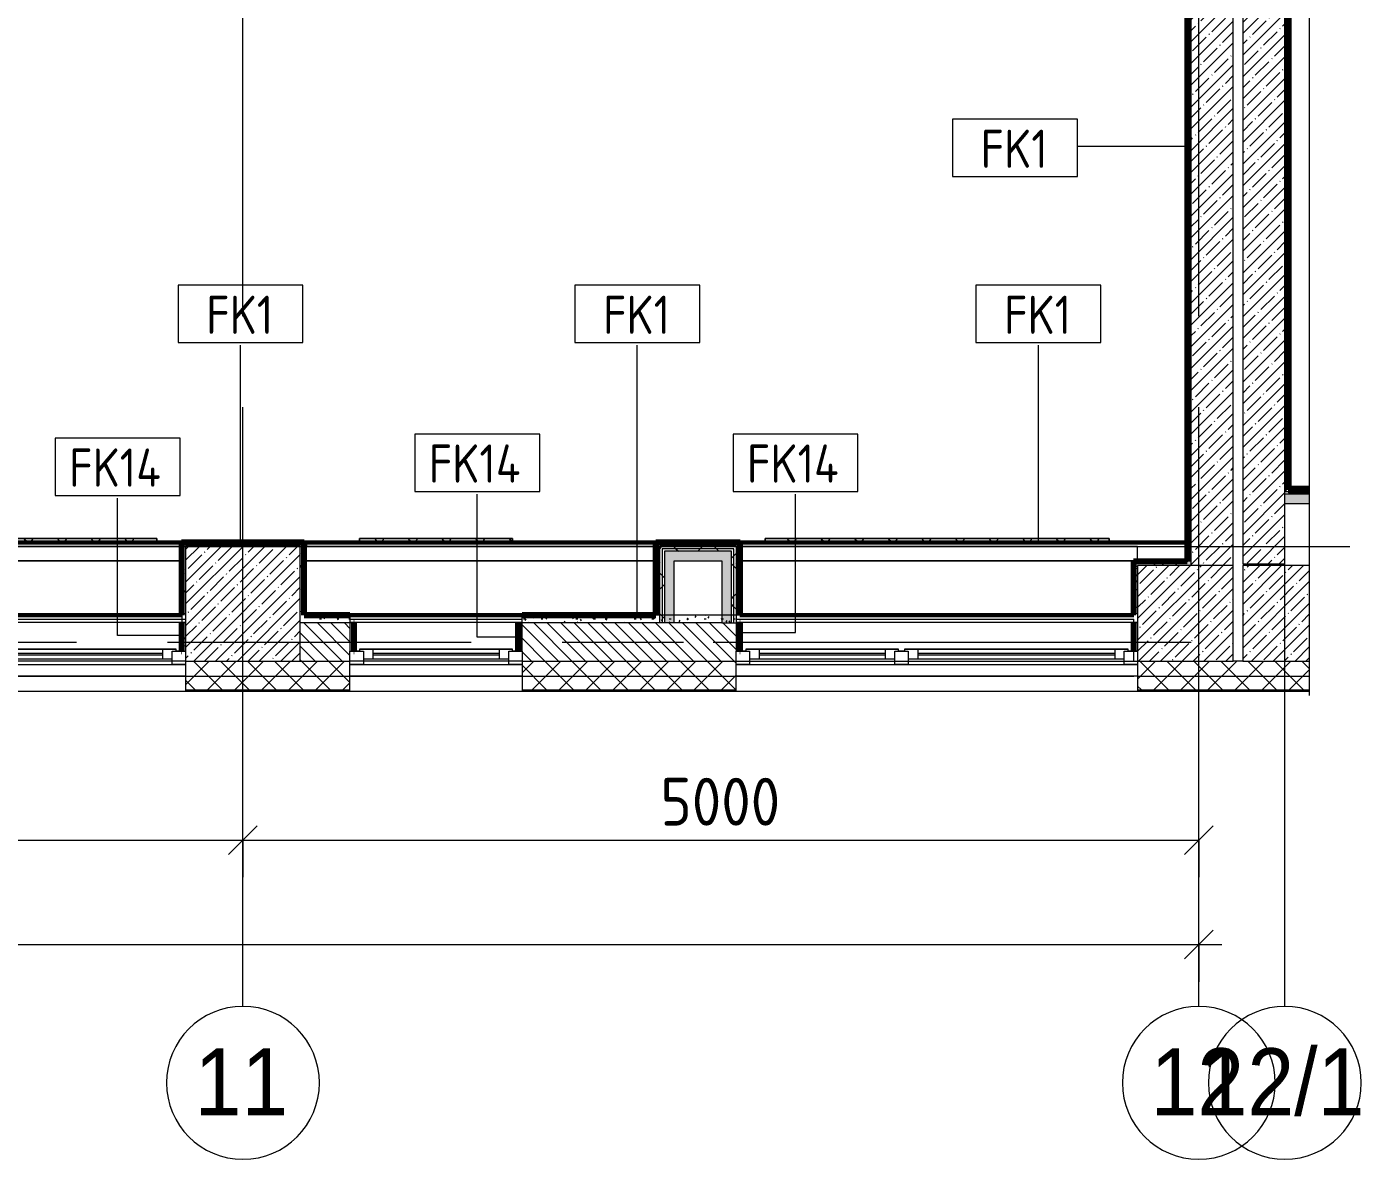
# Model space of a CAD drawing. Header units: millimetres. Extents: x -3245 to 186632, y -8553 to 29000.
# Drawn here: x 32179 to 39160, y -2706 to 3220 of the extents above; entities that cross this region are included whole.
import ezdxf

# ---------------------------------------------------------------- set-up
doc = ezdxf.new("R2010")
doc.units = ezdxf.units.MM
doc.linetypes.add('Осевая', pattern=[3175, 635, -476.25, 1587.5, -476.25])
for name, color, linetype, lineweight in [('A-ANNO-DIMS', 7, 'Continuous', 9), ('A-ANNO-DIMS-100', 7, 'Continuous', 9), ('A-DETL', 7, 'Continuous', 9), ('A-DETL-GENF', 7, 'Continuous', 9), ('A-GLAZ', 7, 'Continuous', 9), ('A-GLAZ-1', 7, 'Continuous', 13), ('A-WALL', 7, 'Continuous', 9), ('A-WALL-IDEN', 7, 'Continuous', 9), ('I-WALL', 7, 'Continuous', 9), ('S-COLS', 7, 'Continuous', 9), ('Знаки', 7, 'Continuous', 9), ('Оси', 7, 'Continuous', 9), ('Оси-1', 7, 'Continuous', 20), ('Оси-2', 7, 'Осевая', 9)]:
    doc.layers.add(name, color=color, linetype=linetype, lineweight=lineweight)
for name, color, linetype, lineweight, true_color in [('A-WALL-1', 7, 'Continuous', 9, 0xc0c0c0), ('A-WALL-4', 7, 'Continuous', 9, 0xff80c0), ('I-WALL-10', 7, 'Continuous', 80, 0xff80c0), ('I-WALL-11', 7, 'Continuous', 53, 0xff80c0), ('I-WALL-23', 7, 'Continuous', 80, 0xffd2ff), ('I-WALL-5', 7, 'Continuous', 9, 0xc0c0c0), ('S-WALL-ANLY', 7, 'Continuous', 13, 0x008040), ('S-WALL-ANLY-1', 7, 'Continuous', 5, 0x008040), ('Знаки-1', 7, 'Continuous', 9, 0xdfdfdf), ('Знаки-2', 9, 'Continuous', 9, 0x808080)]:
    doc.layers.add(name, color=color, linetype=linetype, lineweight=lineweight, true_color=true_color)
doc.styles.add('Arial', font='arial.ttf', dxfattribs={"width": 0.9, "height": 350})
doc.styles.add('GOST Common', font='GOST_Common.ttf', dxfattribs={"width": 0.9, "height": 200})
doc.styles.add('ISOCPEUR', font='isocpeur.ttf', dxfattribs={"width": 0.9, "height": 250})
doc.dimstyles.new('ISO-2_5_0_9К_БОЛЬШОЙ', dxfattribs={"dimscale": 304.8, "dimtxt": 248.995294, "dimasz": 0.492126, "dimexe": 0.393701, "dimexo": 0.984252, "dimgap": 0, "dimtad": 1, "dimdec": 0, "dimrnd": 10, "dimzin": 0, "dimdsep": 46, "dimtxsty": 'ISOCPEUR', "dimblk1": 'OBLIQUE', "dimblk2": 'OBLIQUE', "dimsah": 1, "dimcen": 0.09, "dimdle": 0.393701, "dimazin": 0, "dimtfac": 1, "dimtdec": 4, "dimtix": 1, "dimtmove": 0, "dimatfit": 3, "dimfxl": 1, "dimtvp": 1, "dimtolj": 1, "dimtzin": 0, "dimarcsym": 2})
doc.dimstyles.new('ISO-2_5_0_9К_БОЛЬШОЙ_1', dxfattribs={"dimscale": 304.8, "dimtxt": 248.995294, "dimasz": 0.492126, "dimexe": 0.393701, "dimexo": 0.984252, "dimgap": 0, "dimtad": 1, "dimdec": 0, "dimrnd": 10, "dimzin": 0, "dimdsep": 46, "dimtxsty": 'ISOCPEUR', "dimblk1": 'OBLIQUE', "dimblk2": 'OBLIQUE', "dimsah": 1, "dimcen": 0.09, "dimdle": 0.393701, "dimazin": 0, "dimtfac": 1, "dimtdec": 4, "dimtix": 1, "dimtmove": 2, "dimatfit": 3, "dimfxl": 1, "dimtvp": 1, "dimtolj": 1, "dimtzin": 0, "dimarcsym": 2})
pattern_1 = [(45, (0, 0), (-57.02463, 57.02463), []), (45, (57.025, 0), (-57.02463, 57.02463), [100.806, -20.161, 3.353, -16.808])]
pattern_2 = [(0, (0, 0), (121.92, 30.48), [10.058, -81.382, 10.058, -81.382, -487.68]), (0, (0, 0), (121.92, 30.48), [-182.88, 10.058, -172.822, 10.058, -81.382, -213.36]), (0, (0, 0), (121.92, 30.48), [-457.2, 10.058, -50.902, 10.058, -142.342]), (120, (45.72, 15.24), (-87.356454, 90.345817), [10.058, -81.382, 10.058, -81.382, -487.68]), (120, (45.72, 15.24), (-87.356454, 90.345817), [-182.88, 10.058, -172.822, 10.058, -81.382, -213.36]), (120, (45.72, 15.24), (-87.356454, 90.345817), [-457.2, 10.058, -50.902, 10.058, -142.342]), (240, (60.96, 76.2), (-34.563546, -120.825817), [10.058, -81.382, 10.058, -81.382, -487.68]), (240, (60.96, 76.2), (-34.563546, -120.825817), [-182.88, 10.058, -172.822, 10.058, -81.382, -213.36]), (240, (60.96, 76.2), (-34.563546, -120.825817), [-457.2, 10.058, -50.902, 10.058, -142.342])]
pattern_3 = [(45, (0, 0), (-106.066, 106.066), []), (135, (0, 0), (-106.066, -106.066), [])]

# ---------------------------------------------------------------- blocks, each defined once
blk = doc.blocks.new('BSC_Колонна _Прямоугольная - 500х500-V3-План отделки стен 2 этажа в осях 1-12')
at = {"layer": 'S-COLS'}
h = blk.add_hatch(dxfattribs=at)
h.set_pattern_fill('FP_5', color=256, style=0, pattern_type=2)
h.set_pattern_definition([(45, (-38790, -150), (-57.02463, 57.02463), []), (45, (-38732.975, -150), (-57.02463, 57.02463), [100.806, -20.161, 3.353, -16.808])])
h.paths.add_polyline_path([(-250, -250), (97.7, -250), (97.7, 250), (-250, 250), (-250, 151.9)])
for p, q in [((97.7, 250), (-250, 250)), ((-250, 250), (-250, -250)), ((-250, -250), (97.7, -250))]:
    blk.add_line(p, q, dxfattribs=at)
blk = doc.blocks.new('BSC_Колонна _Прямоугольная - 600х600-V19-План отделки стен 2 этажа в осях 1-12')
at = {"layer": 'S-COLS'}
h = blk.add_hatch(dxfattribs=at)
h.set_pattern_fill('FP_32', color=256, style=0, pattern_type=2)
h.set_pattern_definition([(45, (-33310, -200), (-57.02463, 57.02463), []), (45, (-33252.975, -200), (-57.02463, 57.02463), [100.806, -20.161, 3.353, -16.808])])
h.paths.add_polyline_path([(-300, -300), (300, -300), (300, 300), (-300, 300)])
for p, q in [((300, 300), (-300, 300)), ((-300, 300), (-300, -300)), ((300, -300), (300, 300)), ((-300, -300), (300, -300))]:
    blk.add_line(p, q, dxfattribs=at)
blk = doc.blocks.new('120_Окно_СКБ_2Ст - 120_Окно_СКБ_2Ст 2100х2400 _мал створка справа_-22446225-План отделки стен 2 этажа в осях 1-12')
at = {"layer": 'A-GLAZ'}
for p, q in [((1050, -57), (-1050, -57)), ((-1030, -127), (-1000, -127)), ((-930, -107), (100, -107)), ((100, -117), (-930, -117)), ((170, -127), (200, -127)), ((270, -107), (930, -107)), ((930, -117), (270, -117)), ((1000, -127), (1030, -127))]:
    blk.add_line(p, q, dxfattribs=at)
at = {"layer": 'A-GLAZ-1'}
for p, q in [((-1050, -127), (-1050, -57)), ((-1050, -57), (-980, -57)), ((-980, -57), (-980, -127)), ((150, -127), (150, -57)), ((150, -57), (220, -57)), ((220, -57), (220, -127)), ((980, -127), (980, -57)), ((980, -57), (1050, -57)), ((1050, -57), (1050, -127)), ((-980, -127), (-1050, -127)), ((-980, -127), (-1000, -127)), ((-1000, -127), (-1000, -137)), ((-1000, -137), (170, -137)), ((170, -137), (-1000, -137)), ((150, -87), (-980, -87)), ((-980, -87), (-980, -127)), ((-930, -137), (-930, -87)), ((100, -137), (100, -87)), ((150, -127), (150, -87)), ((220, -127), (150, -127)), ((170, -127), (150, -127)), ((170, -137), (170, -127)), ((220, -127), (200, -127)), ((200, -127), (200, -137)), ((200, -137), (1000, -137)), ((1000, -137), (200, -137)), ((980, -87), (220, -87)), ((220, -87), (220, -127)), ((270, -137), (270, -87)), ((930, -137), (930, -87)), ((980, -127), (980, -87)), ((1050, -127), (980, -127)), ((1000, -127), (980, -127)), ((1000, -137), (1000, -127))]:
    blk.add_line(p, q, dxfattribs=at)
blk = doc.blocks.new('120_Окно_СКБ_2Ст - 120_Окно_СКБ_2Ст 2100х2400 _мал створка справа_-V22-План отделки стен 2 этажа в осях 1-12')
at = {"layer": 'A-GLAZ'}
for p, q in [((1050, -57), (-1050, -57)), ((-1050, -127), (-1000, -127)), ((-930, -107), (100, -107)), ((100, -117), (-930, -117)), ((170, -127), (200, -127)), ((270, -107), (930, -107)), ((930, -117), (270, -117)), ((1000, -127), (1030, -127))]:
    blk.add_line(p, q, dxfattribs=at)
at = {"layer": 'A-GLAZ-1'}
for p, q in [((-1050, -127), (-1050, -57)), ((-1050, -57), (-980, -57)), ((-980, -57), (-980, -127)), ((150, -127), (150, -57)), ((150, -57), (220, -57)), ((220, -57), (220, -127)), ((980, -127), (980, -57)), ((980, -57), (1050, -57)), ((1050, -57), (1050, -127)), ((-980, -127), (-1050, -127)), ((-980, -127), (-1000, -127)), ((-1000, -127), (-1000, -137)), ((-1000, -137), (170, -137)), ((170, -137), (-1000, -137)), ((150, -87), (-980, -87)), ((-980, -87), (-980, -127)), ((-930, -137), (-930, -87)), ((100, -137), (100, -87)), ((150, -127), (150, -87)), ((220, -127), (150, -127)), ((170, -127), (150, -127)), ((170, -137), (170, -127)), ((220, -127), (200, -127)), ((200, -127), (200, -137)), ((200, -137), (1000, -137)), ((1000, -137), (200, -137)), ((980, -87), (220, -87)), ((220, -87), (220, -127)), ((270, -137), (270, -87)), ((930, -137), (930, -87)), ((980, -127), (980, -87)), ((1050, -127), (980, -127)), ((1000, -127), (980, -127)), ((1000, -137), (1000, -127))]:
    blk.add_line(p, q, dxfattribs=at)
blk = doc.blocks.new('BSC_Колонна _Прямоугольная - 500х500-V40-План отделки стен 2 этажа в осях 1-12')
at = {"layer": 'S-COLS'}
h = blk.add_hatch(dxfattribs=at)
h.set_pattern_fill('FP_46', color=256, style=0, pattern_type=2)
h.set_pattern_definition([(45, (-38240, -150), (-57.02463, 57.02463), []), (45, (-38182.975, -150), (-57.02463, 57.02463), [100.806, -20.161, 3.353, -16.808])])
h.paths.add_polyline_path([(-250, -250), (250, -250), (250, 250), (-250, 250), (-250, 151.9)])
for p, q in [((250, 250), (-250, 250)), ((-250, 250), (-250, -250)), ((250, -250), (250, 250)), ((-250, -250), (250, -250))]:
    blk.add_line(p, q, dxfattribs=at)
blk = doc.blocks.new('120_Окно_СКБ_1Ст - 120_Окно_СКБ_1Ст 900х2500_h_-20664874-План отделки стен 2 этажа в осях 1-12')
at = {"layer": 'A-GLAZ'}
for p, q in [((450, -57), (-450, -57)), ((-430, -127), (-400, -127)), ((-330, -107), (330, -107)), ((330, -117), (-330, -117)), ((400, -127), (430, -127))]:
    blk.add_line(p, q, dxfattribs=at)
at = {"layer": 'A-GLAZ-1'}
for p, q in [((-450, -127), (-450, -57)), ((-450, -57), (-380, -57)), ((-380, -57), (-380, -127)), ((380, -127), (380, -57)), ((380, -57), (450, -57)), ((450, -57), (450, -127)), ((-380, -127), (-450, -127)), ((-380, -127), (-400, -127)), ((-400, -127), (-400, -137)), ((-400, -137), (400, -137)), ((400, -137), (-400, -137)), ((380, -87), (-380, -87)), ((-380, -87), (-380, -127)), ((-330, -137), (-330, -87)), ((330, -137), (330, -87)), ((380, -127), (380, -87)), ((450, -127), (380, -127)), ((400, -127), (380, -127)), ((400, -137), (400, -127))]:
    blk.add_line(p, q, dxfattribs=at)
blk = doc.blocks.new('Съемный металлический экран с перфорацией - E1-31419150-План отделки стен 2 этажа в осях 1-12')
at = {"layer": 'Знаки'}
h = blk.add_hatch(dxfattribs=at)
h.set_pattern_fill('FP_94', color=256, style=0, pattern_type=2)
h.set_pattern_definition([(180, (32841.406, 541), (6e-15, -50.8), [13.612, -74.376]), (240, (32816.006, 534.194), (43.99409, -25.4), [13.612, -74.376]), (300, (32809.2, 508.794), (43.99409, 25.4), [13.612, -74.376]), (210, (32827.79, 541), (-9e-05, -101.59984), [13.612, -87.988]), (210, (32853.19, 497.01), (-9e-05, -101.59984), [13.612, -87.988]), (330, (32841.41, 541), (87.9881, 50.79984), [13.612, -87.988]), (330, (32816.01, 497.01), (87.9881, 50.79984), [13.612, -87.988]), (270, (32809.2, 522.41), (87.988, -50.8), [13.612, -87.988]), (270, (32860, 522.41), (87.988, -50.8), [13.612, -87.988])])
h.paths.add_polyline_path([(0, 20), (0, 0), (1800, 0), (1800, 20), (469.9, 20)])
at = {"layer": 'Знаки-1'}
for p, q in [((0, 0), (0, 20)), ((0, 20), (1800, 20)), ((1800, 0), (0, 0)), ((1800, 20), (1800, 0))]:
    blk.add_line(p, q, dxfattribs=at)
at = {"layer": 'Знаки-2'}
for p, q in [((1800, 20), (0, 20)), ((0, 20), (0, 0)), ((0, 0), (1800, 0)), ((1800, 0), (1800, 20))]:
    blk.add_line(p, q, dxfattribs=at)
blk = doc.blocks.new('Съемный металлический экран с перфорацией - E1-V81-План отделки стен 2 этажа в осях 1-12')
at = {"layer": 'Знаки'}
h = blk.add_hatch(dxfattribs=at)
h.set_pattern_fill('FP_96', color=256, style=0, pattern_type=2)
h.set_pattern_definition([(180, (37822.98, 541), (6e-15, -50.8), [13.612, -74.376]), (240, (37797.58, 534.194), (43.99409, -25.4), [13.612, -74.376]), (300, (37790.77, 508.794), (43.99409, 25.4), [13.612, -74.376]), (210, (37809.37, 541), (-9e-05, -101.59984), [13.612, -87.988]), (210, (37834.77, 497.01), (-9e-05, -101.59984), [13.612, -87.988]), (330, (37822.98, 541), (87.9881, 50.79984), [13.612, -87.988]), (330, (37797.58, 497.01), (87.9881, 50.79984), [13.612, -87.988]), (270, (37790.77, 522.41), (87.988, -50.8), [13.612, -87.988]), (270, (37841.57, 522.41), (87.988, -50.8), [13.612, -87.988])])
h.paths.add_polyline_path([(0, 20), (0, 0), (1800, 0), (1800, 20), (83.7, 20)])
at = {"layer": 'Знаки-1'}
for p, q in [((0, 0), (0, 20)), ((0, 20), (1800, 20)), ((1800, 0), (0, 0)), ((1800, 20), (1800, 0))]:
    blk.add_line(p, q, dxfattribs=at)
at = {"layer": 'Знаки-2'}
for p, q in [((1800, 20), (0, 20)), ((0, 20), (0, 0)), ((0, 0), (1800, 0)), ((1800, 0), (1800, 20))]:
    blk.add_line(p, q, dxfattribs=at)
blk = doc.blocks.new('Съемный металлический экран с перфорацией - E2-31419932-План отделки стен 2 этажа в осях 1-12')
at = {"layer": 'Знаки'}
h = blk.add_hatch(dxfattribs=at)
h.set_pattern_fill('FP_97', color=256, style=0, pattern_type=2)
h.set_pattern_definition([(180, (34701.406, 541), (6e-15, -50.8), [13.612, -74.376]), (240, (34676.006, 534.194), (43.99409, -25.4), [13.612, -74.376]), (300, (34669.2, 508.794), (43.99409, 25.4), [13.612, -74.376]), (210, (34687.79, 541), (-9e-05, -101.59984), [13.612, -87.988]), (210, (34713.19, 497.01), (-9e-05, -101.59984), [13.612, -87.988]), (330, (34701.41, 541), (87.9881, 50.79984), [13.612, -87.988]), (330, (34676.01, 497.01), (87.9881, 50.79984), [13.612, -87.988]), (270, (34669.2, 522.41), (87.988, -50.8), [13.612, -87.988]), (270, (34720, 522.41), (87.988, -50.8), [13.612, -87.988])])
h.paths.add_polyline_path([(0, 20), (0, 0), (800, 0), (800, 20)])
at = {"layer": 'Знаки-1'}
for p, q in [((0, 0), (0, 20)), ((0, 20), (800, 20)), ((800, 0), (0, 0)), ((800, 20), (800, 0))]:
    blk.add_line(p, q, dxfattribs=at)
at = {"layer": 'Знаки-2'}
for p, q in [((800, 20), (0, 20)), ((0, 20), (0, 0)), ((0, 0), (800, 0)), ((800, 0), (800, 20))]:
    blk.add_line(p, q, dxfattribs=at)
blk = doc.blocks.new('Зашивка приборов отопления23 - Зашивка приборов отопления-33321838-План отделки стен 2 этажа в осях 1-12')
at = {"layer": 'A-WALL-1'}
for p, q in [((36620, 23400), (34540, 23400)), ((34560, 23079), (36620, 23079)), ((36620, 23079), (34560, 23079)), ((34560, 23004), (36620, 23004))]:
    blk.add_line(p, q, dxfattribs=at)
blk = doc.blocks.new('Зашивка приборов отопления24 - Зашивка приборов отопления-33321996-План отделки стен 2 этажа в осях 1-12')
at = {"layer": 'A-WALL-1'}
for p, q in [((36380, 23400), (35480, 23400)), ((34780, 23079), (36620, 23079)), ((36620, 23079), (34780, 23079)), ((34780, 23004), (36620, 23004))]:
    blk.add_line(p, q, dxfattribs=at)
blk = doc.blocks.new('Зашивка приборов отопления25 - Зашивка приборов отопления-33322064-План отделки стен 2 этажа в осях 1-12')
at = {"layer": 'A-WALL-1'}
for p, q in [((36640, 23400), (34540, 23400)), ((34540, 23084), (34540, 23079)), ((34540, 23079), (36620, 23079)), ((36620, 23079), (34540, 23079)), ((34540, 23079), (34540, 23004)), ((34540, 23004), (36620, 23004))]:
    blk.add_line(p, q, dxfattribs=at)
blk = doc.blocks.new('DET_L_Линия разрыва - М100-30654710-План отделки стен 2 этажа в осях 1-12')
at = {"layer": 'A-DETL-GENF'}
blk.add_line((11739.9, 0), (0, 0), dxfattribs=at)
blk = doc.blocks.new('Ось сетки - D8-29747960-План отделки стен 2 этажа в осях 1-12')
at = {"layer": 'Оси-1'}
for start, end in [(360, 180), (180, 360)]:
    blk.add_arc((0, 0), 4, start, end, dxfattribs=at)
blk = doc.blocks.new('DIMBLOCK10-План отделки стен 2 этажа в осях 1-12')
at = {"layer": 'A-ANNO-DIMS-100'}
for p, q in [((29610, -1230.7), (29610, -916.8)), ((33310, -1230.7), (33310, -916.8)), ((29610, -1036.8), (33310, -1036.8)), ((29610, -1036.8), (29610, -1230.7)), ((33310, -1036.8), (33310, -1230.7))]:
    blk.add_line(p, q, dxfattribs=at)
at = {"layer": 'A-ANNO-DIMS-100', "lineweight": 20}
for p, q in [((29610, -1036.8), (29685, -961.8)), ((33310, -1036.8), (33385, -961.8)), ((29610, -1036.8), (29535, -1111.8)), ((33310, -1036.8), (33235, -1111.8))]:
    blk.add_line(p, q, dxfattribs=at)
at = {"layer": 'A-ANNO-DIMS-100', "color": 0, "insert": (31144, -710.2), "char_height": 250, "width": 758.478, "attachment_point": 1, "line_spacing_factor": 1.149209, "style": 'ISOCPEUR'}
blk.add_mtext('3700', dxfattribs=at)
blk = doc.blocks.new('_Oblique')
at = {"color": 0, "linetype": 'ByBlock', "lineweight": -2}
blk.add_line((-0.5, -0.5), (0.5, 0.5), dxfattribs=at)
blk = doc.blocks.new('DIMBLOCK11-План отделки стен 2 этажа в осях 1-12')
at = {"layer": 'A-ANNO-DIMS-100'}
for p, q in [((33310, -1230.7), (33310, -916.8)), ((38310, -1230.7), (38310, -916.8)), ((33310, -1036.8), (38310, -1036.8)), ((33310, -1036.8), (33310, -1230.7)), ((38310, -1036.8), (38310, -1230.7))]:
    blk.add_line(p, q, dxfattribs=at)
at = {"layer": 'A-ANNO-DIMS-100', "lineweight": 20}
for p, q in [((33310, -1036.8), (33385, -961.8)), ((38310, -1036.8), (38385, -961.8)), ((33310, -1036.8), (33235, -1111.8)), ((38310, -1036.8), (38235, -1111.8))]:
    blk.add_line(p, q, dxfattribs=at)
at = {"layer": 'A-ANNO-DIMS-100', "color": 0, "insert": (35494, -710.2), "char_height": 250, "width": 758.478, "attachment_point": 1, "line_spacing_factor": 1.149209, "style": 'ISOCPEUR'}
blk.add_mtext('5000', dxfattribs=at)
blk = doc.blocks.new('DIMBLOCK13-План отделки стен 2 этажа в осях 1-12')
at = {"layer": 'A-ANNO-DIMS-100'}
for p, q in [((110, -1777), (110, -1463.1)), ((38310, -1777), (38310, -1463.1)), ((-10, -1583.1), (38430, -1583.1)), ((110, -1583.1), (110, -1777)), ((38310, -1583.1), (38310, -1777))]:
    blk.add_line(p, q, dxfattribs=at)
at = {"layer": 'A-ANNO-DIMS-100', "lineweight": 20}
for p, q in [((110, -1583.1), (185, -1508.1)), ((38310, -1583.1), (38385, -1508.1)), ((110, -1583.1), (35, -1658.1)), ((38310, -1583.1), (38235, -1658.1))]:
    blk.add_line(p, q, dxfattribs=at)
at = {"layer": 'A-ANNO-DIMS-100', "color": 0, "insert": (20037.3, -1256.5), "char_height": 250, "width": 948.097, "attachment_point": 1, "line_spacing_factor": 1.149209, "style": 'ISOCPEUR'}
blk.add_mtext('38200', dxfattribs=at)
blk = doc.blocks.new('М_стена_0001 - Типоразмер_без рамки-25382661-План отделки стен 2 этажа в осях 1-12')
at = {"layer": 'A-WALL-IDEN'}
for p, q in [((3.258, 1.523), (-3.273, 1.523)), ((-3.273, 1.523), (-3.273, -1.477)), ((3.258, -1.477), (3.258, 1.523)), ((-3.273, -1.477), (3.258, -1.477))]:
    blk.add_line(p, q, dxfattribs=at)
blk = doc.blocks.new('М_стена_0001 - Типоразмер-25382663-План отделки стен 2 этажа в осях 1-12')
at = {"layer": 'A-WALL-IDEN'}
for p, q in [((3.258, 1.523), (-3.273, 1.523)), ((-3.273, 1.523), (-3.273, -1.477)), ((3.258, -1.477), (3.258, 1.523)), ((-3.273, -1.477), (3.258, -1.477))]:
    blk.add_line(p, q, dxfattribs=at)

msp = doc.modelspace()

# ---------------------------------------------------------------- hatches: boundary and pattern name
at = {"layer": 'A-WALL'}
h = msp.add_hatch(dxfattribs=at)
h.set_pattern_fill('FP_18', color=256, style=0, pattern_type=2)
h.set_pattern_definition([(135, (0, 0), (-35.35534, -35.35534), [])])
h.paths.add_polyline_path([(35890, -100), (35890, 100), (34770, 100), (34770, -100), (35074, -100)])
h.paths.add_polyline_path([(33870, -100), (33870, 100), (33610, 100), (33610, -100), (33732.1, -100)])
h = msp.add_hatch(dxfattribs=at)
h.set_pattern_fill('FP_14', color=256, style=0, pattern_type=2)
h.set_pattern_definition([(45, (0, 0), (-70.71068, 70.71068), []), (135, (0, 0), (-70.71068, -70.71068), [])])
h.paths.add_polyline_path([(24810, -250), (26409.7, -250), (26409.7, -100), (24810, -100), (24810, -168.8)])
h.paths.add_polyline_path([(38887.7, -250), (38887.7, -100), (37990, -100), (37990, -250), (38540, -250)])
h.paths.add_polyline_path([(33010, -250), (33870, -250), (33870, -100), (33010, -100)])
h.paths.add_polyline_path([(34770, -250), (35890, -250), (35890, -100), (34770, -100)])
h.paths.add_polyline_path([(29209.7, -250), (30910, -250), (30910, -100), (29209.7, -100), (29209.7, -168.8)])
h.paths.add_polyline_path([(21654.7, -250), (22710, -250), (22710, -100), (21610, -100), (21610, -250)])
h.paths.add_polyline_path([(18299.9, -250), (18810, -250), (18810, -100), (18160, -100), (18160, -250)])
h.paths.add_polyline_path([(8560, -250), (8560, -100), (4630, -100), (4630, -250), (8235.4, -250)])
h.paths.add_polyline_path([(11660, -250), (13010, -250), (13010, -100), (11660, -100), (11660, -168.8)])
h.paths.add_polyline_path([(16957.9, -250), (17260, -250), (17260, -100), (16110, -100), (16110, -250), (16287, -250)])
h.paths.add_polyline_path([(3730, -250), (3730, -100), (-260, -100), (-260, -250), (3538.6, -250)])
at = {"layer": 'I-WALL'}
h = msp.add_hatch(dxfattribs=at)
h.set_pattern_fill('FP_17', color=256, style=0, pattern_type=2)
h.set_pattern_definition(pattern_1)
h.paths.add_polyline_path([(38270, 400), (38490, 400), (38490, 7400), (38270, 7400), (38270, 1243.3)])
h = msp.add_hatch(dxfattribs=at)
h.set_pattern_fill('FP_17', color=256, style=0, pattern_type=2)
h.set_pattern_definition(pattern_1)
h.paths.add_polyline_path([(38540, 410), (38760, 410), (38760, 7400), (38540, 7400), (38540, 1243.3)])
h = msp.add_hatch(dxfattribs=at)
h.set_pattern_fill('FP_89', color=256, style=0, pattern_type=2)
h.set_pattern_definition(pattern_2)
h.paths.add_polyline_path([(38780, 800), (38780, 7380), (38760, 7380), (38760, 800)])
h = msp.add_hatch(dxfattribs=at)
h.set_pattern_fill('FP_89', color=256, style=0, pattern_type=2)
h.set_pattern_definition(pattern_2)
h.paths.add_polyline_path([(38270, 400), (38270, 5250), (38250, 5250), (38250, 400)])
h = msp.add_hatch(dxfattribs=at)
h.set_pattern_fill('FP_90', color=256, style=0, pattern_type=2)
h.set_pattern_definition(pattern_3)
h.paths.add_polyline_path([(38760, 787.5), (38887.7, 787.5), (38887.7, 800), (38760, 800)])
h = msp.add_hatch(dxfattribs=at)
h.set_pattern_fill('FP_90', color=256, style=0, pattern_type=2)
h.set_pattern_definition(pattern_3)
h.paths.add_polyline_path([(38887.7, 775), (38887.7, 787.5), (38760, 787.5), (38760, 775)])
for points in [[(38760, 725), (38887.7, 725), (38887.7, 775), (38760, 775)], [(35515, 100), (35565, 100), (35565, 475), (35515, 475), (35515, 301.9)], [(35865, 425), (35865, 475), (35565, 475), (35565, 425), (35815, 425)], [(35865, 100), (35865, 425), (35815, 425), (35815, 100)]]:
    msp.add_hatch(color=256, dxfattribs=at).paths.add_polyline_path(points)
h = msp.add_hatch(dxfattribs=at)
h.set_pattern_fill('FP_89', color=256, style=0, pattern_type=2)
h.set_pattern_definition(pattern_2)
h.paths.add_polyline_path([(38780, 780), (38887.7, 780), (38887.7, 800), (38780, 800)])
h = msp.add_hatch(dxfattribs=at)
h.set_pattern_fill('FP_89', color=256, style=0, pattern_type=2)
h.set_pattern_definition(pattern_2)
h.paths.add_polyline_path([(32990, 150), (33010, 150), (33010, 520), (32990, 520), (32990, 500)])
h = msp.add_hatch(dxfattribs=at)
h.set_pattern_fill('FP_89', color=256, style=0, pattern_type=2)
h.set_pattern_definition(pattern_2)
h.paths.add_polyline_path([(33630, 500), (33630, 520), (33010, 520), (33010, 500), (33610, 500)])
h = msp.add_hatch(dxfattribs=at)
h.set_pattern_fill('FP_89', color=256, style=0, pattern_type=2)
h.set_pattern_definition(pattern_2)
h.paths.add_polyline_path([(33610, 140), (33630, 140), (33630, 500), (33610, 500)])
h = msp.add_hatch(dxfattribs=at)
h.set_pattern_fill('FP_89', color=256, style=0, pattern_type=2)
h.set_pattern_definition(pattern_2)
h.paths.add_polyline_path([(35490, 500), (35910, 500), (35910, 520), (35470, 520), (35470, 500)])
h = msp.add_hatch(dxfattribs=at)
h.set_pattern_fill('FP_89', color=256, style=0, pattern_type=2)
h.set_pattern_definition(pattern_2)
h.paths.add_polyline_path([(35470, 150), (35490, 150), (35490, 500), (35470, 500), (35470, 301.9)])
h = msp.add_hatch(dxfattribs=at)
h.set_pattern_fill('FP_90', color=256, style=0, pattern_type=2)
h.set_pattern_definition(pattern_3)
h.paths.add_polyline_path([(35490, 100), (35502.5, 100), (35502.5, 500), (35490, 500), (35490, 301.9)])
h = msp.add_hatch(dxfattribs=at)
h.set_pattern_fill('FP_90', color=256, style=0, pattern_type=2)
h.set_pattern_definition(pattern_3)
h.paths.add_polyline_path([(35502.5, 487.5), (35890, 487.5), (35890, 500), (35502.5, 500)])
h = msp.add_hatch(dxfattribs=at)
h.set_pattern_fill('FP_89', color=256, style=0, pattern_type=2)
h.set_pattern_definition(pattern_2)
h.paths.add_polyline_path([(35890, 150), (35910, 150), (35910, 500), (35890, 500), (35890, 301.9)])
h = msp.add_hatch(dxfattribs=at)
h.set_pattern_fill('FP_90', color=256, style=0, pattern_type=2)
h.set_pattern_definition(pattern_3)
h.paths.add_polyline_path([(35502.5, 100), (35515, 100), (35515, 487.5), (35502.5, 487.5), (35502.5, 301.9)])
h = msp.add_hatch(dxfattribs=at)
h.set_pattern_fill('FP_90', color=256, style=0, pattern_type=2)
h.set_pattern_definition(pattern_3)
h.paths.add_polyline_path([(35565, 475), (35877.5, 475), (35877.5, 487.5), (35515, 487.5), (35515, 475)])
h = msp.add_hatch(dxfattribs=at)
h.set_pattern_fill('FP_90', color=256, style=0, pattern_type=2)
h.set_pattern_definition(pattern_3)
h.paths.add_polyline_path([(35877.5, 100), (35877.5, 475), (35865, 475), (35865, 100)])
h = msp.add_hatch(dxfattribs=at)
h.set_pattern_fill('FP_90', color=256, style=0, pattern_type=2)
h.set_pattern_definition(pattern_3)
h.paths.add_polyline_path([(35890, 100), (35890, 487.5), (35877.5, 487.5), (35877.5, 100)])
h = msp.add_hatch(dxfattribs=at)
h.set_pattern_fill('FP_89', color=256, style=0, pattern_type=2)
h.set_pattern_definition(pattern_2)
h.paths.add_polyline_path([(38250, 400), (38250, 420), (37970, 420), (37970, 400), (37990, 400)])
h = msp.add_hatch(dxfattribs=at)
h.set_pattern_fill('FP_89', color=256, style=0, pattern_type=2)
h.set_pattern_definition(pattern_2)
h.paths.add_polyline_path([(37970, 150), (37990, 150), (37990, 400), (37970, 400), (37970, 301.9)])
h = msp.add_hatch(dxfattribs=at)
h.set_pattern_fill('FP_89', color=256, style=0, pattern_type=2)
h.set_pattern_definition(pattern_2)
h.paths.add_polyline_path([(33732.1, 100), (33870, 100), (33870, 140), (33610, 140), (33610, 100)])
h.paths.add_polyline_path([(34770, 100), (35890, 100), (35890, 140), (34770, 140)])
h = msp.add_hatch(dxfattribs=at)
h.set_pattern_fill('FP_89', color=256, style=0, pattern_type=2)
h.set_pattern_definition(pattern_2)
h.paths.add_polyline_path([(32990, -48), (33010, -48), (33010, 100), (32990, 100)])
h = msp.add_hatch(dxfattribs=at)
h.set_pattern_fill('FP_89', color=256, style=0, pattern_type=2)
h.set_pattern_definition(pattern_2)
h.paths.add_polyline_path([(33870, -48), (33890, -48), (33890, 100), (33870, 100)])
h = msp.add_hatch(dxfattribs=at)
h.set_pattern_fill('FP_89', color=256, style=0, pattern_type=2)
h.set_pattern_definition(pattern_2)
h.paths.add_polyline_path([(34750, -48), (34770, -48), (34770, 100), (34750, 100)])
h = msp.add_hatch(dxfattribs=at)
h.set_pattern_fill('FP_89', color=256, style=0, pattern_type=2)
h.set_pattern_definition(pattern_2)
h.paths.add_polyline_path([(35890, -48), (35910, -48), (35910, 100), (35890, 100)])

# ---------------------------------------------------------------- linework, layer by layer
at = {"layer": 'A-DETL'}
msp.add_line((21890, 500), (39099.8, 500), dxfattribs=at)
at = {"layer": 'A-WALL'}
for p, q in [((38760, 725), (38760, 7400)), ((38760, 7380), (38760, 800)), ((38780, 800), (38780, 7379)), ((38270, 400), (38270, 5350)), ((38760, 800), (38780, 800)), ((38760, 787.5), (38887.7, 787.5)), ((38760, 775), (38887.7, 775)), ((33630, 140), (33630, 500)), ((35502.5, 487.5), (35502.5, 100)), ((35877.5, 487.5), (35502.5, 487.5)), ((35515, 475), (35515, 100)), ((35865, 475), (35515, 475)), ((35865, 100), (35865, 475)), ((35877.5, 100), (35877.5, 487.5)), ((38250, 420), (37970, 420)), ((33870, 100), (33610, 100)), ((35815, 100), (34770, 100)), ((33610, -100), (33870, -100)), ((33010, -250), (33870, -250)), ((33010, -253), (33870, -253)), ((34770, -250), (35890, -250)), ((34770, -253), (35890, -253)), ((37990, -250), (38887.7, -250)), ((37990, -253), (38887.7, -253))]:
    msp.add_line(p, q, dxfattribs=at)
at = {"layer": 'A-WALL-1'}
for p, q in [((33870, -258), (33870, -48)), ((34770, -48), (34770, -258)), ((35890, -258), (35890, -48)), ((33010, -100), (33010, -258)), ((34770, -100), (37990, -100)), ((37990, -100), (37990, -258)), ((38540, -100), (38490, -100)), ((38887.7, -258), (21610, -258))]:
    msp.add_line(p, q, dxfattribs=at)
at = {"layer": 'A-WALL-4'}
for p, q in [((38250, 420), (38250, 421)), ((33630, 140), (33631, 140))]:
    msp.add_line(p, q, dxfattribs=at)
at = {"layer": 'A-WALL-IDEN'}
for p, q in [((38249.5, 2593.3), (37674.9, 2593.3)), ((33297.2, 520.5), (33297.2, 1552.5)), ((35373, 140.5), (35373, 1552.5)), ((37470.9, 520.5), (37470.9, 1552.5)), ((34535.7, 25.1), (34535.7, 774.2)), ((36200, 50.2), (36200, 774.2)), ((32654.5, 33.8), (32654.5, 753.2)), ((32986.7, 33.8), (32654.5, 33.8)), ((34746.9, 25.1), (34535.7, 25.1)), ((35913.4, 50.2), (36200, 50.2))]:
    msp.add_line(p, q, dxfattribs=at)
at = {"layer": 'I-WALL-10'}
for p, q in [((38781, 801), (38781, 7380)), ((38249, 5249), (38249, 421)), ((38250, 421), (38250, 5250)), ((38887.7, 801), (38781, 801)), ((38781, 800), (38887.7, 800)), ((32989, 521), (32989, 141)), ((33631, 521), (32989, 521)), ((32990, 141), (32990, 520)), ((32990, 520), (33630, 520)), ((33630, 520), (33630, 500)), ((33631, 141), (33631, 521)), ((35469, 521), (35469, 141)), ((35911, 521), (35469, 521)), ((35470, 140), (35470, 520)), ((35470, 520), (35910, 520)), ((35910, 520), (35910, 150)), ((35911, 150), (35911, 521)), ((37969, 421), (37969, 150)), ((38249, 421), (37969, 421)), ((37970, 150), (37970, 420)), ((32989, 141), (32990, 141)), ((33870, 141), (33631, 141)), ((33631, 140), (33870, 140)), ((33870, 140), (33870, 141)), ((35469, 141), (34770, 141)), ((34770, 141), (34770, 140)), ((34770, 140), (35470, 140)), ((35910, 150), (35911, 150)), ((37969, 150), (37970, 150))]:
    msp.add_line(p, q, dxfattribs=at)
at = {"layer": 'I-WALL-11'}
for p, q in [((30931, 521), (32989, 521)), ((32989, 520), (30931, 520)), ((33630, 521), (33630, 520)), ((35470, 520), (33630, 520)), ((33631, 521), (35469, 521)), ((35911, 521), (38249, 521)), ((38249, 520), (35911, 520)), ((32990, 140), (30931, 140)), ((30932, 141), (32989, 141)), ((33870, 141), (34770, 141)), ((34770, 140), (33870, 140)), ((35910, 141), (37970, 141)), ((37970, 140), (35910, 140)), ((37969, 141), (37969, 150)), ((37970, 150), (37970, 141))]:
    msp.add_line(p, q, dxfattribs=at)
at = {"layer": 'I-WALL-23'}
for p, q in [((32990, 100), (32989, 100)), ((32989, 100), (32989, -48)), ((32990, -48), (32990, 100)), ((33891, 100), (33890, 100)), ((33890, 100), (33890, -48)), ((33891, -48), (33891, 100)), ((34750, 100), (34749, 100)), ((34749, 100), (34749, -48)), ((34750, -48), (34750, 100)), ((35911, 100), (35910, 100)), ((35910, 100), (35910, -48)), ((35911, -48), (35911, 100)), ((37970, 100), (37969, 100)), ((37969, 100), (37969, -48)), ((37970, -48), (37970, 100)), ((32989, -48), (32990, -48)), ((33890, -48), (33891, -48)), ((34749, -48), (34750, -48)), ((35910, -48), (35911, -48)), ((37969, -48), (37970, -48))]:
    msp.add_line(p, q, dxfattribs=at)
at = {"layer": 'I-WALL-5'}
for p, q in [((38490, 400), (38490, 7400)), ((38540, 7400), (38540, 410)), ((38780, 800), (38780, 780)), ((38781, 800), (38780, 800)), ((38780, 780), (38887.7, 780)), ((38760, 410), (38760, 725)), ((38760, 725), (38887.7, 725)), ((35890, 500), (35490, 500)), ((35490, 100), (35490, 500)), ((35890, 500), (35890, -48)), ((35565, 100), (35565, 425)), ((35565, 425), (35815, 425)), ((35815, 425), (35815, 100)), ((38540, 410), (38760, 410)), ((32990, 150), (33010, 150)), ((32990, 140), (32990, 100)), ((33870, 140), (33870, -48)), ((35910, 140), (34770, 140)), ((34770, -48), (34770, 140)), ((35470, 150), (35490, 150)), ((35890, 150), (35910, 150)), ((35910, 141), (35910, 150)), ((37970, 150), (37990, 150)), ((37970, 141), (37970, 141)), ((30931, 120), (33010, 120)), ((33010, 100), (32990, 100)), ((33870, 120), (34770, 120)), ((33890, 100), (33870, 100)), ((34770, 100), (34750, 100)), ((35815, 100), (35910, 100)), ((35890, 120), (37970, 120)), ((37970, -100), (37970, 120)), ((37990, 100), (37970, 100)), ((32990, -48), (33010, -48)), ((33870, -48), (33890, -48)), ((34750, -48), (34770, -48)), ((35890, -48), (35910, -48)), ((37990, -48), (37970, -48)), ((33010, -100), (30910, -100)), ((34770, -100), (33870, -100))]:
    msp.add_line(p, q, dxfattribs=at)
at = {"layer": 'S-WALL-ANLY'}
for p, q in [((33010, -179), (30910, -179)), ((30910, -179), (33010, -179)), ((34770, -179), (33870, -179)), ((33870, -179), (34770, -179)), ((37990, -179), (35890, -179)), ((35890, -179), (37970, -179))]:
    msp.add_line(p, q, dxfattribs=at)
at = {"layer": 'S-WALL-ANLY-1'}
for p, q in [((33010, -179), (33870, -179)), ((34770, -179), (35890, -179)), ((37990, -179), (38887.7, -179))]:
    msp.add_line(p, q, dxfattribs=at)
at = {"layer": 'Оси'}
for p, q in [((33310, -1906.3), (33310, 593.7)), ((38310, -1906.3), (38310, 593.7)), ((38760, -1906.3), (38760, 593.7)), ((35770, 0), (38270, 0))]:
    msp.add_line(p, q, dxfattribs=at)
at = {"layer": 'Оси-2'}
for p, q in [((33310, 593.7), (33310, 24898.1)), ((38310, 593.7), (38310, 21277.7)), ((38760, 593.7), (38760, 12700)), ((55, 0), (35770, 0))]:
    msp.add_line(p, q, dxfattribs=at)

# ---------------------------------------------------------------- block references
at = {"layer": 'A-DETL-GENF', "rotation": 90.00000000000031}
msp.add_blockref('DET_L_Линия разрыва - М100-30654710-План отделки стен 2 этажа в осях 1-12', (38887.7, -280), dxfattribs=at)
at = {"layer": 'A-GLAZ', "rotation": 180}
for name, p in [('120_Окно_СКБ_2Ст - 120_Окно_СКБ_2Ст 2100х2400 _мал створка справа_-22446225-План отделки стен 2 этажа в осях 1-12', (31960, -175)), ('120_Окно_СКБ_1Ст - 120_Окно_СКБ_1Ст 900х2500_h_-20664874-План отделки стен 2 этажа в осях 1-12', (34320, -175)), ('120_Окно_СКБ_2Ст - 120_Окно_СКБ_2Ст 2100х2400 _мал створка справа_-V22-План отделки стен 2 этажа в осях 1-12', (36940, -175))]:
    msp.add_blockref(name, p, dxfattribs=at)
at = {"layer": 'A-WALL-1', "rotation": 180}
for name, p in [('Зашивка приборов отопления23 - Зашивка приборов отопления-33321838-План отделки стен 2 этажа в осях 1-12', (67550, 23504)), ('Зашивка приборов отопления24 - Зашивка приборов отопления-33321996-План отделки стен 2 этажа в осях 1-12', (70250, 23504)), ('Зашивка приборов отопления25 - Зашивка приборов отопления-33322064-План отделки стен 2 этажа в осях 1-12', (72530, 23504))]:
    msp.add_blockref(name, p, dxfattribs=at)
at = {"layer": 'A-WALL-IDEN', "xscale": 99.99999999999993, "yscale": 99.99999999999993, "zscale": 99.99999999999993}
for name, p in [('М_стена_0001 - Типоразмер_без рамки-25382661-План отделки стен 2 этажа в осях 1-12', (37349.1, 2582.8)), ('М_стена_0001 - Типоразмер_без рамки-25382661-План отделки стен 2 этажа в осях 1-12', (33298, 1714.1)), ('М_стена_0001 - Типоразмер_без рамки-25382661-План отделки стен 2 этажа в осях 1-12', (35373.8, 1714.1)), ('М_стена_0001 - Типоразмер-25382663-План отделки стен 2 этажа в осях 1-12', (37471.6, 1714.1)), ('М_стена_0001 - Типоразмер_без рамки-25382661-План отделки стен 2 этажа в осях 1-12', (32655.2, 914.8)), ('М_стена_0001 - Типоразмер_без рамки-25382661-План отделки стен 2 этажа в осях 1-12', (34536.5, 935.8)), ('М_стена_0001 - Типоразмер_без рамки-25382661-План отделки стен 2 этажа в осях 1-12', (36200.8, 935.8))]:
    msp.add_blockref(name, p, dxfattribs=at)
at = {"layer": 'S-COLS'}
for name, p in [('BSC_Колонна _Прямоугольная - 600х600-V19-План отделки стен 2 этажа в осях 1-12', (33310, 200)), ('BSC_Колонна _Прямоугольная - 500х500-V40-План отделки стен 2 этажа в осях 1-12', (38240, 150)), ('BSC_Колонна _Прямоугольная - 500х500-V3-План отделки стен 2 этажа в осях 1-12', (38790, 150))]:
    msp.add_blockref(name, p, dxfattribs=at)
at = {"layer": 'Знаки-1', "rotation": 180}
for name, p in [('Съемный металлический экран с перфорацией - E1-31419150-План отделки стен 2 этажа в осях 1-12', (32860, 541)), ('Съемный металлический экран с перфорацией - E2-31419932-План отделки стен 2 этажа в осях 1-12', (34720, 541)), ('Съемный металлический экран с перфорацией - E1-V81-План отделки стен 2 этажа в осях 1-12', (37841.6, 541))]:
    msp.add_blockref(name, p, dxfattribs=at)
at = {"layer": 'Оси-1', "xscale": 99.99999999999993, "yscale": 99.99999999999993, "zscale": 99.99999999999993}
for p in [(33310, -2306.3), (38310, -2306.3), (38760, -2306.3)]:
    msp.add_blockref('Ось сетки - D8-29747960-План отделки стен 2 этажа в осях 1-12', p, dxfattribs=at)

# ---------------------------------------------------------------- texts
at = {"layer": 'A-WALL-IDEN', "char_height": 200, "attachment_point": 1, "style": 'GOST Common'}
for s, insert, width in [('FK1', (37168.8, 2680.8), 447.342), ('FK1', (33117.8, 1812.1), 447.342), ('FK1', (35193.6, 1812.1), 447.342), ('FK1', (37291.4, 1812.1), 447.342), ('FK14', (32400.7, 1012.8), 627.721), ('FK14', (34282, 1033.8), 627.721), ('FK14', (35946.3, 1033.8), 627.721)]:
    msp.add_mtext(s, dxfattribs=dict(at, insert=insert, width=width))
at = {"layer": 'Оси', "char_height": 350, "attachment_point": 1, "style": 'Arial'}
for s, insert, width in [('11', (33057.4, -2125.6), 606.076), ('12', (38057.4, -2125.6), 606.076), ('12/1', (38319.7, -2125.6), 1060.633)]:
    msp.add_mtext(s, dxfattribs=dict(at, insert=insert, width=width))

# ---------------------------------------------------------------- dimensions: what is measured, and where the dimension line sits
at = {"layer": 'A-ANNO-DIMS'}
for base, p1, p2, override, picture, middle in [((33310, -1036.8), (29610, -930.7), (33310, -930.7), {"dimpost": '<>', "dimfxl": 3700}, 'DIMBLOCK10-План отделки стен 2 этажа в осях 1-12', (31460, -911.8)), ((38310, -1036.8), (33310, -930.7), (38310, -930.7), {"dimpost": '<>', "dimfxl": 5000}, 'DIMBLOCK11-План отделки стен 2 этажа в осях 1-12', (35810, -911.8))]:
    dim = msp.add_linear_dim(base=base, p1=p1, p2=p2, dimstyle='ISO-2_5_0_9К_БОЛЬШОЙ', override=override, dxfattribs=at)
    dim.commit()
    dim.dimension.update_dxf_attribs({"geometry": picture, "text_midpoint": middle})
dim = msp.add_linear_dim(base=(38310, -1583.1), p1=(110, -1477), p2=(38310, -1477), dimstyle='ISO-2_5_0_9К_БОЛЬШОЙ_1', override={"dimpost": '<>', "dimfxl": 38199.999966}, dxfattribs=at)
dim.commit()
dim.dimension.update_dxf_attribs({"geometry": 'DIMBLOCK13-План отделки стен 2 этажа в осях 1-12', "text_midpoint": (20511.3, -1423.1), "dimtype": 160})

doc.saveas('drawing.dxf')
